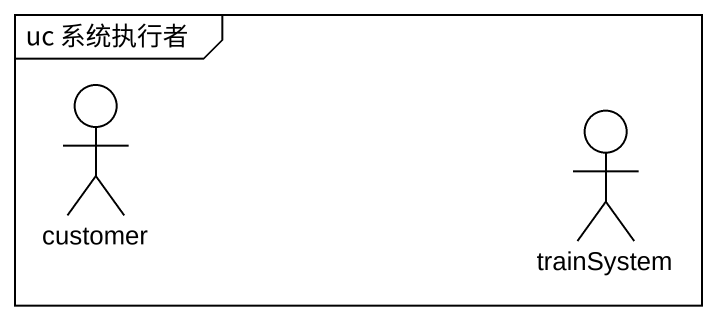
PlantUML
@startuml
mainframe uc 系统执行者
actor customer
actor trainSystem
@enduml
